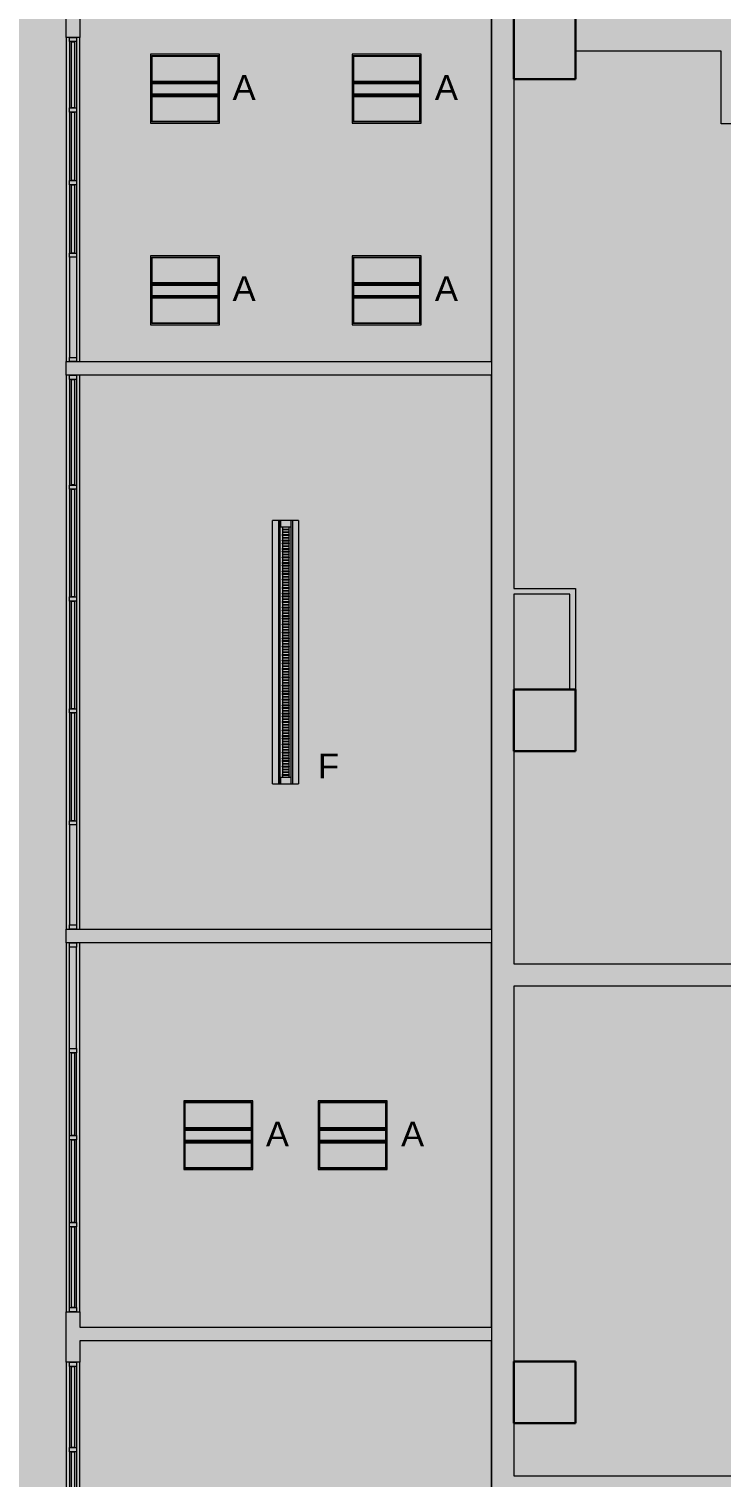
# Model space of a CAD drawing. Header units: inches. Extents: x -1196 to 1003, y -7097 to -4899.
# Drawn here: x -880 to -633, y -6149 to -5631 of the extents above; entities that cross this region are included whole.
import ezdxf

# ---------------------------------------------------------------- set-up
doc = ezdxf.new("R2010")
doc.units = ezdxf.units.IN
doc.header["$MEASUREMENT"] = 0
for name, color, linetype, lineweight in [('A-CLNG', 13, 'Continuous', 13), ('A-DETL-GENF', 92, 'Continuous', 9), ('A-DETL-THIN', 151, 'Continuous', 9), ('A-GLAZ-CURT', 52, 'Continuous', 9), ('A-GLAZ-CWMG', 51, 'Continuous', 9), ('A-WALL', 113, 'Continuous', 9), ('E-LITE-EQPM', 33, 'Continuous', 9), ('E-LITE-EQPM-IDEN', 33, 'Continuous', 9), ('I-WALL', 2, 'Continuous', 9), ('S-COLS', 52, 'Continuous', 9)]:
    doc.layers.add(name, color=color, linetype=linetype, lineweight=lineweight)
doc.styles.add('Arial', font='arial.ttf', dxfattribs={"height": 8.851796})

# ---------------------------------------------------------------- blocks, each defined once
blk = doc.blocks.new('Concrete-Rectangular-Column - 24 X 24-5087837-FIRST FLOOR RCP')
at = {"layer": 'S-COLS', "lineweight": 30}
for p, q in [((-11, 11), (11, 11)), ((-11, -11), (-11, 11)), ((11, 11), (11, -11)), ((11, -11), (-11, -11))]:
    blk.add_line(p, q, dxfattribs=at)
blk = doc.blocks.new('Rectangular Mullion - 1_5_ x 2_5_ rectangular-4941279-FIRST FLOOR RCP')
at = {"layer": 'A-GLAZ-CWMG'}
for p, q in [((-147.82, -5358.57), (-147.82, -5394.32)), ((-145.32, -5358.57), (-145.32, -5394.32))]:
    blk.add_line(p, q, dxfattribs=at)
blk = doc.blocks.new('Rectangular Mullion - 1_5_ x 2_5_ rectangular-5299777-FIRST FLOOR RCP')
at = {"layer": 'A-GLAZ-CWMG', "lineweight": 20}
for p, q in [((-1.5, 1.25), (0, 1.25)), ((-1.5, -1.25), (-1.5, 1.25)), ((0, 1.25), (0, -1.25)), ((0, -1.25), (-1.5, -1.25))]:
    blk.add_line(p, q, dxfattribs=at)
blk = doc.blocks.new('Rectangular Mullion - 1_5_ x 2_5_ rectangular-4969673-FIRST FLOOR RCP')
at = {"layer": 'A-GLAZ-CWMG'}
for p, q in [((-865.75, -5687.02), (-865.75, -5711.43)), ((-863.25, -5687.02), (-863.25, -5711.43))]:
    blk.add_line(p, q, dxfattribs=at)
blk = doc.blocks.new('System Panel - Glazed-5299805-FIRST FLOOR RCP')
at = {"layer": 'A-GLAZ-CURT', "lineweight": 13}
for p, q in [((-11.83, -0.5), (-11.83, 0.5)), ((-11.83, 0.5), (11.83, 0.5)), ((11.83, 0.5), (11.83, -0.5)), ((11.83, -0.5), (-11.83, -0.5))]:
    blk.add_line(p, q, dxfattribs=at)
blk = doc.blocks.new('Rectangular Mullion - 1_5_ x 2_5_ rectangular-5299780-FIRST FLOOR RCP')
at = {"layer": 'A-GLAZ-CWMG', "lineweight": 20}
for p, q in [((0, 1.25), (-1.5, 1.25)), ((-1.5, 1.25), (-1.5, -1.25)), ((0, -1.25), (0, 1.25)), ((-1.5, -1.25), (0, -1.25))]:
    blk.add_line(p, q, dxfattribs=at)
blk = doc.blocks.new('Rectangular Mullion - 1_5_ x 2_5_ rectangular-5299765-FIRST FLOOR RCP')
at = {"layer": 'A-GLAZ-CWMG', "lineweight": 20}
for p, q in [((0.75, 1.25), (-0.75, 1.25)), ((-0.75, 1.25), (-0.75, -1.25)), ((0.75, -1.25), (0.75, 1.25)), ((-0.75, -1.25), (0.75, -1.25))]:
    blk.add_line(p, q, dxfattribs=at)
blk = doc.blocks.new('System Panel - Glazed-5299806-FIRST FLOOR RCP')
at = {"layer": 'A-GLAZ-CURT', "lineweight": 13}
for p, q in [((-12.21, -0.5), (-12.21, 0.5)), ((-12.21, 0.5), (12.21, 0.5)), ((12.21, 0.5), (12.21, -0.5)), ((12.21, -0.5), (-12.21, -0.5))]:
    blk.add_line(p, q, dxfattribs=at)
blk = doc.blocks.new('Rectangular Mullion - 1_5_ x 2_5_ rectangular-4969675-FIRST FLOOR RCP')
at = {"layer": 'A-GLAZ-CWMG'}
for p, q in [((-865.75, -5635.93), (-865.75, -5659.6)), ((-863.25, -5635.93), (-863.25, -5659.6))]:
    blk.add_line(p, q, dxfattribs=at)
blk = doc.blocks.new('Rectangular Mullion - 1_5_ x 2_5_ rectangular-4981405-FIRST FLOOR RCP')
at = {"layer": 'A-GLAZ-CWMG'}
for p, q in [((-865.75, -5875.68), (-865.75, -5914.14)), ((-863.25, -5875.68), (-863.25, -5914.14))]:
    blk.add_line(p, q, dxfattribs=at)
blk = doc.blocks.new('System Panel - Glazed-5299807-FIRST FLOOR RCP')
at = {"layer": 'A-GLAZ-CURT', "lineweight": 13}
for p, q in [((-18.85, -0.5), (-18.85, 0.5)), ((-18.85, 0.5), (18.85, 0.5)), ((18.85, 0.5), (18.85, -0.5)), ((18.85, -0.5), (-18.85, -0.5))]:
    blk.add_line(p, q, dxfattribs=at)
blk = doc.blocks.new('System Panel - Glazed-5299808-FIRST FLOOR RCP')
at = {"layer": 'A-GLAZ-CURT', "lineweight": 13}
for p, q in [((-19.23, -0.5), (-19.23, 0.5)), ((-19.23, 0.5), (19.23, 0.5)), ((19.23, 0.5), (19.23, -0.5)), ((19.23, -0.5), (-19.23, -0.5))]:
    blk.add_line(p, q, dxfattribs=at)
blk = doc.blocks.new('System Panel - Glazed-5299809-FIRST FLOOR RCP')
at = {"layer": 'A-GLAZ-CURT', "lineweight": 13}
for p, q in [((-14.5, -0.5), (-14.5, 0.5)), ((-14.5, 0.5), (14.5, 0.5)), ((14.5, 0.5), (14.5, -0.5)), ((14.5, -0.5), (-14.5, -0.5))]:
    blk.add_line(p, q, dxfattribs=at)
blk = doc.blocks.new('System Panel - Glazed-5299810-FIRST FLOOR RCP')
at = {"layer": 'A-GLAZ-CURT', "lineweight": 13}
for p, q in [((-14.875, -0.5), (-14.875, 0.5)), ((-14.875, 0.5), (14.875, 0.5)), ((14.875, 0.5), (14.875, -0.5)), ((14.875, -0.5), (-14.875, -0.5))]:
    blk.add_line(p, q, dxfattribs=at)
blk = doc.blocks.new('Rectangular Mullion - 1_5_ x 2_5_ rectangular-4969997-FIRST FLOOR RCP')
at = {"layer": 'A-GLAZ-CWMG'}
for p, q in [((-865.75, -6109.03), (-865.75, -6138.03)), ((-863.25, -6109.03), (-863.25, -6138.03))]:
    blk.add_line(p, q, dxfattribs=at)
blk = doc.blocks.new('Rectangular Mullion - 1_5_ x 2_5_ rectangular-4971558-FIRST FLOOR RCP')
at = {"layer": 'A-GLAZ-CWMG'}
for p, q in [((-865.75, -5995.51), (-865.75, -5959.27)), ((-863.25, -5995.51), (-863.25, -5959.27))]:
    blk.add_line(p, q, dxfattribs=at)
blk = doc.blocks.new('Rectangular Mullion - 1_5_ x 2_5_ rectangular-5299781-FIRST FLOOR RCP')
at = {"layer": 'A-GLAZ-CWMG', "lineweight": 20}
for p, q in [((-1.5, 1.25), (0, 1.25)), ((-1.5, -1.25), (-1.5, 1.25)), ((0, 1.25), (0, -1.25)), ((0, -1.25), (-1.5, -1.25))]:
    blk.add_line(p, q, dxfattribs=at)
blk = doc.blocks.new('Rectangular Mullion - 1_5_ x 2_5_ rectangular-4969854-FIRST FLOOR RCP')
at = {"layer": 'A-GLAZ-CWMG'}
for p, q in [((-865.75, -6026.59), (-865.75, -5997.01)), ((-863.25, -6026.59), (-863.25, -5997.01))]:
    blk.add_line(p, q, dxfattribs=at)
blk = doc.blocks.new('System Panel - Glazed-5299813-FIRST FLOOR RCP')
at = {"layer": 'A-GLAZ-CURT', "lineweight": 13}
for p, q in [((-14.42, -0.5), (-14.42, 0.5)), ((-14.42, 0.5), (14.42, 0.5)), ((14.42, 0.5), (14.42, -0.5)), ((14.42, -0.5), (-14.42, -0.5))]:
    blk.add_line(p, q, dxfattribs=at)
blk = doc.blocks.new('Rectangular Mullion - 1_5_ x 2_5_ rectangular-5299784-FIRST FLOOR RCP')
at = {"layer": 'A-GLAZ-CWMG', "lineweight": 20}
for p, q in [((0, 1.25), (-1.5, 1.25)), ((-1.5, 1.25), (-1.5, -1.25)), ((0, -1.25), (0, 1.25)), ((-1.5, -1.25), (0, -1.25))]:
    blk.add_line(p, q, dxfattribs=at)
blk = doc.blocks.new('Rectangular Mullion - 1_5_ x 2_5_ rectangular-5299771-FIRST FLOOR RCP')
at = {"layer": 'A-GLAZ-CWMG', "lineweight": 20}
for p, q in [((0.75, 1.25), (-0.75, 1.25)), ((-0.75, 1.25), (-0.75, -1.25)), ((0.75, -1.25), (0.75, 1.25)), ((-0.75, -1.25), (0.75, -1.25))]:
    blk.add_line(p, q, dxfattribs=at)
blk = doc.blocks.new('System Panel - Glazed-5299814-FIRST FLOOR RCP')
at = {"layer": 'A-GLAZ-CURT', "lineweight": 13}
for p, q in [((-14.79, -0.5), (-14.79, 0.5)), ((-14.79, 0.5), (14.79, 0.5)), ((14.79, 0.5), (14.79, -0.5)), ((14.79, -0.5), (-14.79, -0.5))]:
    blk.add_line(p, q, dxfattribs=at)
blk = doc.blocks.new('Rectangular Mullion - 1_5_ x 2_5_ rectangular-4969856-FIRST FLOOR RCP')
at = {"layer": 'A-GLAZ-CWMG'}
for p, q in [((-865.75, -6088.01), (-865.75, -6059.18)), ((-863.25, -6088.01), (-863.25, -6059.18))]:
    blk.add_line(p, q, dxfattribs=at)
blk = doc.blocks.new('Rectangular Mullion - 1_5_ x 2_5_ rectangular-4981409-FIRST FLOOR RCP')
at = {"layer": 'A-GLAZ-CWMG'}
for p, q in [((-865.75, -5756.56), (-865.75, -5794.27)), ((-863.25, -5756.56), (-863.25, -5794.27))]:
    blk.add_line(p, q, dxfattribs=at)
blk = doc.blocks.new('Rectangular Mullion - 1_5_ x 2_5_ rectangular-4969859-FIRST FLOOR RCP')
at = {"layer": 'A-GLAZ-CWMG'}
for p, q in [((-865.75, -6057.68), (-865.75, -6028.09)), ((-863.25, -6057.68), (-863.25, -6028.09))]:
    blk.add_line(p, q, dxfattribs=at)
blk = doc.blocks.new('Rectangular Mullion - 1_5_ x 2_5_ rectangular-5299811-FIRST FLOOR RCP')
at = {"layer": 'A-GLAZ-CWMG', "lineweight": 20}
for p, q in [((0.75, 1.25), (-0.75, 1.25)), ((-0.75, 1.25), (-0.75, -1.25)), ((0.75, -1.25), (0.75, 1.25)), ((-0.75, -1.25), (0.75, -1.25))]:
    blk.add_line(p, q, dxfattribs=at)
blk = doc.blocks.new('Rectangular Mullion - 1_5_ x 2_5_ rectangular-4969995-FIRST FLOOR RCP')
at = {"layer": 'A-GLAZ-CWMG'}
for p, q in [((-865.75, -6170.78), (-865.75, -6200.53)), ((-863.25, -6170.78), (-863.25, -6200.53))]:
    blk.add_line(p, q, dxfattribs=at)
blk = doc.blocks.new('L-Recessed-Axis-Plano - 2 X 2-4550865-FIRST FLOOR RCP')
at = {"layer": 'E-LITE-EQPM'}
for p, q in [((11.91, 11.87), (-11.91, 11.87)), ((-11.91, 11.87), (-11.91, -11.88)), ((-11.88, -11.56), (-11.88, 11.56)), ((-11.88, 11.56), (11.87, 11.56)), ((11.87, 11.56), (11.87, -11.56)), ((11.91, -11.88), (11.91, 11.87)), ((-11.88, 2.74), (11.87, 2.74)), ((11.87, 2.51), (-11.88, 2.51)), ((-11.88, 2.3), (11.87, 2.3)), ((-11.88, 2.2), (11.87, 2.2)), ((-11.88, 1.83), (11.87, 1.83)), ((-11.88, -1.83), (11.87, -1.83)), ((-11.88, -2.2), (11.87, -2.2)), ((-11.88, -2.3), (11.87, -2.3)), ((-11.88, -2.51), (11.87, -2.51)), ((-11.88, -2.74), (11.87, -2.74)), ((-11.91, -11.88), (11.91, -11.88)), ((11.87, -11.56), (-11.88, -11.56))]:
    blk.add_line(p, q, dxfattribs=at)
blk = doc.blocks.new('L-Pendant-Axis-LT-Louver - L-Pendant-Axis-LT-Louver 2-5087436-FIRST FLOOR RCP')
at = {"layer": 'E-LITE-EQPM'}
for p, q in [((47, 4.64), (-47, 4.64)), ((-47, 4.59), (-47, 4.64)), ((-47, 2.49), (-47, 4.59)), ((-47, 1.88), (-47, 2.49)), ((-47, 2.49), (47, 2.49)), ((47, 1.88), (-47, 1.88)), ((-47, -1.85), (-47, 1.85)), ((-47, 1.85), (-44.78, 1.85)), ((-44.78, 1.85), (-44.78, 1.8)), ((-44.78, 1.8), (-44.78, 1.83)), ((-44.78, 1.72), (-44.78, 1.8)), ((-44.78, 1.72), (-44.78, -1.72)), ((-44.78, 1.15), (-43.88, 1.15)), ((-43.88, -1.27), (-43.88, 1.27)), ((-43.82, 1.27), (-43.88, 1.27)), ((-43.82, 1.27), (-43.82, -1.27)), ((-43.82, 1.15), (-42.89, 1.15)), ((-42.89, -1.27), (-42.89, 1.27)), ((-42.82, 1.27), (-42.89, 1.27)), ((-42.82, 1.27), (-42.82, -1.27)), ((-42.82, 1.15), (-41.89, 1.15)), ((-41.89, -1.27), (-41.89, 1.27)), ((-41.83, 1.27), (-41.89, 1.27)), ((-41.83, 1.27), (-41.83, -1.27)), ((-41.83, 1.15), (-40.89, 1.15)), ((-40.89, -1.27), (-40.89, 1.27)), ((-40.83, 1.27), (-40.89, 1.27)), ((-40.83, 1.27), (-40.83, -1.27)), ((-40.83, 1.15), (-39.9, 1.15)), ((-39.9, -1.27), (-39.9, 1.27)), ((-39.83, 1.27), (-39.9, 1.27)), ((-39.83, 1.27), (-39.83, -1.27)), ((-39.83, 1.15), (-38.9, 1.15)), ((-38.9, -1.27), (-38.9, 1.27)), ((-38.84, 1.27), (-38.9, 1.27)), ((-38.84, 1.27), (-38.84, -1.27)), ((-38.84, 1.15), (-37.9, 1.15)), ((-37.9, -1.27), (-37.9, 1.27)), ((-37.84, 1.27), (-37.9, 1.27)), ((-37.84, 1.27), (-37.84, -1.27)), ((-37.84, 1.15), (-36.91, 1.15)), ((-36.91, -1.27), (-36.91, 1.27)), ((-36.84, 1.27), (-36.91, 1.27)), ((-36.84, 1.27), (-36.84, -1.27)), ((-36.84, 1.15), (-35.91, 1.15)), ((-35.91, -1.27), (-35.91, 1.27)), ((-35.85, 1.27), (-35.91, 1.27)), ((-35.85, 1.27), (-35.85, -1.27)), ((-35.85, 1.15), (-34.91, 1.15)), ((-34.91, -1.27), (-34.91, 1.27)), ((-34.85, 1.27), (-34.91, 1.27)), ((-34.85, 1.27), (-34.85, -1.27)), ((-34.85, 1.15), (-33.92, 1.15)), ((-33.92, -1.27), (-33.92, 1.27)), ((-33.85, 1.27), (-33.92, 1.27)), ((-33.85, 1.27), (-33.85, -1.27)), ((-33.85, 1.15), (-32.92, 1.15)), ((-32.92, -1.27), (-32.92, 1.27)), ((-32.86, 1.27), (-32.92, 1.27)), ((-32.86, 1.27), (-32.86, -1.27)), ((-32.86, 1.15), (-31.92, 1.15)), ((-31.92, -1.27), (-31.92, 1.27)), ((-31.86, 1.27), (-31.92, 1.27)), ((-31.86, 1.27), (-31.86, -1.27)), ((-31.86, 1.15), (-30.93, 1.15)), ((-30.93, -1.27), (-30.93, 1.27)), ((-30.86, 1.27), (-30.93, 1.27)), ((-30.86, 1.27), (-30.86, -1.27)), ((-30.86, 1.15), (-29.93, 1.15)), ((-29.93, -1.27), (-29.93, 1.27)), ((-29.87, 1.27), (-29.93, 1.27)), ((-29.87, 1.27), (-29.87, -1.27)), ((-29.87, 1.15), (-28.93, 1.15)), ((-28.93, -1.27), (-28.93, 1.27)), ((-28.87, 1.27), (-28.93, 1.27)), ((-28.87, 1.27), (-28.87, -1.27)), ((-28.87, 1.15), (-27.94, 1.15)), ((-27.94, -1.27), (-27.94, 1.27)), ((-27.87, 1.27), (-27.94, 1.27)), ((-27.87, 1.27), (-27.87, -1.27)), ((-27.87, 1.15), (-26.94, 1.15)), ((-26.94, -1.27), (-26.94, 1.27)), ((-26.88, 1.27), (-26.94, 1.27)), ((-26.88, 1.27), (-26.88, -1.27)), ((-26.88, 1.15), (-25.94, 1.15)), ((-25.94, -1.27), (-25.94, 1.27)), ((-25.88, 1.27), (-25.94, 1.27)), ((-25.88, 1.27), (-25.88, -1.27)), ((-25.88, 1.15), (-24.95, 1.15)), ((-24.95, -1.27), (-24.95, 1.27)), ((-24.88, 1.27), (-24.95, 1.27)), ((-24.88, 1.27), (-24.88, -1.27)), ((-24.88, 1.15), (-23.95, 1.15)), ((-23.95, -1.27), (-23.95, 1.27)), ((-23.89, 1.27), (-23.95, 1.27)), ((-23.89, 1.27), (-23.89, -1.27)), ((-23.89, 1.15), (-22.95, 1.15)), ((-22.95, -1.27), (-22.95, 1.27)), ((-22.89, 1.27), (-22.95, 1.27)), ((-22.89, 1.27), (-22.89, -1.27)), ((-22.89, 1.15), (-21.96, 1.15)), ((-21.96, -1.27), (-21.96, 1.27)), ((-21.89, 1.27), (-21.96, 1.27)), ((-21.89, 1.27), (-21.89, -1.27)), ((-21.89, 1.15), (-20.96, 1.15)), ((-20.96, -1.27), (-20.96, 1.27)), ((-20.9, 1.27), (-20.96, 1.27)), ((-20.9, 1.27), (-20.9, -1.27)), ((-20.9, 1.15), (-19.96, 1.15)), ((-19.96, -1.27), (-19.96, 1.27)), ((-19.9, 1.27), (-19.96, 1.27)), ((-19.9, 1.27), (-19.9, -1.27)), ((-19.9, 1.15), (-18.97, 1.15)), ((-18.97, -1.27), (-18.97, 1.27)), ((-18.9, 1.27), (-18.97, 1.27)), ((-18.9, 1.27), (-18.9, -1.27)), ((-18.9, 1.15), (-17.97, 1.15)), ((-17.97, -1.27), (-17.97, 1.27)), ((-17.91, 1.27), (-17.97, 1.27)), ((-17.91, 1.27), (-17.91, -1.27)), ((-17.91, 1.15), (-16.97, 1.15)), ((-16.97, -1.27), (-16.97, 1.27)), ((-16.91, 1.27), (-16.97, 1.27)), ((-16.91, 1.27), (-16.91, -1.27)), ((-16.91, 1.15), (-15.98, 1.15)), ((-15.98, -1.27), (-15.98, 1.27)), ((-15.91, 1.27), (-15.98, 1.27)), ((-15.91, 1.27), (-15.91, -1.27)), ((-15.91, 1.15), (-14.98, 1.15)), ((-14.98, -1.27), (-14.98, 1.27)), ((-14.92, 1.27), (-14.98, 1.27)), ((-14.92, 1.27), (-14.92, -1.27)), ((-14.92, 1.15), (-13.98, 1.15)), ((-13.98, -1.27), (-13.98, 1.27)), ((-13.92, 1.27), (-13.98, 1.27)), ((-13.92, 1.27), (-13.92, -1.27)), ((-13.92, 1.15), (-12.99, 1.15)), ((-12.99, -1.27), (-12.99, 1.27)), ((-12.92, 1.27), (-12.99, 1.27)), ((-12.92, 1.27), (-12.92, -1.27)), ((-12.92, 1.15), (-11.99, 1.15)), ((-11.99, -1.27), (-11.99, 1.27)), ((-11.93, 1.27), (-11.99, 1.27)), ((-11.93, 1.27), (-11.93, -1.27)), ((-11.93, 1.15), (-10.99, 1.15)), ((-10.99, -1.27), (-10.99, 1.27)), ((-10.93, 1.27), (-10.99, 1.27)), ((-10.93, 1.27), (-10.93, -1.27)), ((-10.93, 1.15), (-10, 1.15)), ((-10, -1.27), (-10, 1.27)), ((-9.94, 1.27), (-10, 1.27)), ((-9.94, 1.27), (-9.94, -1.27)), ((-9.94, 1.15), (-9, 1.15)), ((-9, -1.27), (-9, 1.27)), ((-8.94, 1.27), (-9, 1.27)), ((-8.94, 1.27), (-8.94, -1.27)), ((-8.94, 1.15), (-8, 1.15)), ((-8, -1.27), (-8, 1.27)), ((-7.94, 1.27), (-8, 1.27)), ((-7.94, 1.27), (-7.94, -1.27)), ((-7.94, 1.15), (-7.01, 1.15)), ((-7.01, -1.27), (-7.01, 1.27)), ((-6.95, 1.27), (-7.01, 1.27)), ((-6.95, 1.27), (-6.95, -1.27)), ((-6.95, 1.15), (-6.01, 1.15)), ((-6.01, -1.27), (-6.01, 1.27)), ((-5.95, 1.27), (-6.01, 1.27)), ((-5.95, 1.27), (-5.95, -1.27)), ((-5.95, 1.15), (-5.01, 1.15)), ((-5.01, -1.27), (-5.01, 1.27)), ((-4.95, 1.27), (-5.01, 1.27)), ((-4.95, 1.27), (-4.95, -1.27)), ((-4.95, 1.15), (-4.02, 1.15)), ((-4.02, -1.27), (-4.02, 1.27)), ((-3.96, 1.27), (-4.02, 1.27)), ((-3.96, 1.27), (-3.96, -1.27)), ((-3.96, 1.15), (-3.02, 1.15)), ((-3.02, -1.27), (-3.02, 1.27)), ((-2.96, 1.27), (-3.02, 1.27)), ((-2.96, 1.27), (-2.96, -1.27)), ((-2.96, 1.15), (-2.02, 1.15)), ((-2.02, -1.27), (-2.02, 1.27)), ((-1.96, 1.27), (-2.02, 1.27)), ((-1.96, 1.27), (-1.96, -1.27)), ((-1.96, 1.15), (-1.03, 1.15)), ((-1.03, -1.27), (-1.03, 1.27)), ((-0.97, 1.27), (-1.03, 1.27)), ((-0.97, 1.27), (-0.97, -1.27)), ((-0.97, 1.15), (-0.03, 1.15)), ((-0.03, -1.27), (-0.03, 1.27)), ((0.03, 1.27), (-0.03, 1.27)), ((0.03, 1.27), (0.03, -1.27)), ((0.03, 1.15), (0.97, 1.15)), ((0.97, -1.27), (0.97, 1.27)), ((1.03, 1.27), (0.97, 1.27)), ((1.03, 1.27), (1.03, -1.27)), ((1.03, 1.15), (1.96, 1.15)), ((1.96, -1.27), (1.96, 1.27)), ((2.02, 1.27), (1.96, 1.27)), ((2.02, 1.27), (2.02, -1.27)), ((2.02, 1.15), (2.96, 1.15)), ((2.96, -1.27), (2.96, 1.27)), ((3.02, 1.27), (2.96, 1.27)), ((3.02, 1.27), (3.02, -1.27)), ((3.02, 1.15), (3.96, 1.15)), ((3.96, -1.27), (3.96, 1.27)), ((4.02, 1.27), (3.96, 1.27)), ((4.02, 1.27), (4.02, -1.27)), ((4.02, 1.15), (4.95, 1.15)), ((4.95, -1.27), (4.95, 1.27)), ((5.01, 1.27), (4.95, 1.27)), ((5.01, 1.27), (5.01, -1.27)), ((5.01, 1.15), (5.95, 1.15)), ((5.95, -1.27), (5.95, 1.27)), ((6.01, 1.27), (5.95, 1.27)), ((6.01, 1.27), (6.01, -1.27)), ((6.01, 1.15), (6.95, 1.15)), ((6.95, -1.27), (6.95, 1.27)), ((7.01, 1.27), (6.95, 1.27)), ((7.01, 1.27), (7.01, -1.27)), ((7.01, 1.15), (7.94, 1.15)), ((7.94, -1.27), (7.94, 1.27)), ((8, 1.27), (7.94, 1.27)), ((8, 1.27), (8, -1.27)), ((8, 1.15), (8.94, 1.15)), ((8.94, -1.27), (8.94, 1.27)), ((9, 1.27), (8.94, 1.27)), ((9, 1.27), (9, -1.27)), ((9, 1.15), (9.94, 1.15)), ((9.94, -1.27), (9.94, 1.27)), ((10, 1.27), (9.94, 1.27)), ((10, 1.27), (10, -1.27)), ((10, 1.15), (10.93, 1.15)), ((10.93, -1.27), (10.93, 1.27)), ((10.99, 1.27), (10.93, 1.27)), ((10.99, 1.27), (10.99, -1.27)), ((10.99, 1.15), (11.93, 1.15)), ((11.93, -1.27), (11.93, 1.27)), ((11.99, 1.27), (11.93, 1.27)), ((11.99, 1.27), (11.99, -1.27)), ((11.99, 1.15), (12.92, 1.15)), ((12.92, -1.27), (12.92, 1.27)), ((12.99, 1.27), (12.92, 1.27)), ((12.99, 1.27), (12.99, -1.27)), ((12.99, 1.15), (13.92, 1.15)), ((13.92, -1.27), (13.92, 1.27)), ((13.98, 1.27), (13.92, 1.27)), ((13.98, 1.27), (13.98, -1.27)), ((13.98, 1.15), (14.92, 1.15)), ((14.92, -1.27), (14.92, 1.27)), ((14.98, 1.27), (14.92, 1.27)), ((14.98, 1.27), (14.98, -1.27)), ((14.98, 1.15), (15.91, 1.15)), ((15.91, -1.27), (15.91, 1.27)), ((15.98, 1.27), (15.91, 1.27)), ((15.98, 1.27), (15.98, -1.27)), ((15.98, 1.15), (16.91, 1.15)), ((16.91, -1.27), (16.91, 1.27)), ((16.97, 1.27), (16.91, 1.27)), ((16.97, 1.27), (16.97, -1.27)), ((16.97, 1.15), (17.91, 1.15)), ((17.91, -1.27), (17.91, 1.27)), ((17.97, 1.27), (17.91, 1.27)), ((17.97, 1.27), (17.97, -1.27)), ((17.97, 1.15), (18.9, 1.15)), ((18.9, -1.27), (18.9, 1.27)), ((18.97, 1.27), (18.9, 1.27)), ((18.97, 1.27), (18.97, -1.27)), ((18.97, 1.15), (19.9, 1.15)), ((19.9, -1.27), (19.9, 1.27)), ((19.96, 1.27), (19.9, 1.27)), ((19.96, 1.27), (19.96, -1.27)), ((19.96, 1.15), (20.9, 1.15)), ((20.9, -1.27), (20.9, 1.27)), ((20.96, 1.27), (20.9, 1.27)), ((20.96, 1.27), (20.96, -1.27)), ((20.96, 1.15), (21.89, 1.15)), ((21.89, -1.27), (21.89, 1.27)), ((21.96, 1.27), (21.89, 1.27)), ((21.96, 1.27), (21.96, -1.27)), ((21.96, 1.15), (22.89, 1.15)), ((22.89, -1.27), (22.89, 1.27)), ((22.95, 1.27), (22.89, 1.27)), ((22.95, 1.27), (22.95, -1.27)), ((22.95, 1.15), (23.89, 1.15)), ((23.89, -1.27), (23.89, 1.27)), ((23.95, 1.27), (23.89, 1.27)), ((23.95, 1.27), (23.95, -1.27)), ((23.95, 1.15), (24.88, 1.15)), ((24.88, -1.27), (24.88, 1.27)), ((24.95, 1.27), (24.88, 1.27)), ((24.95, 1.27), (24.95, -1.27)), ((24.95, 1.15), (25.88, 1.15)), ((25.88, -1.27), (25.88, 1.27)), ((25.94, 1.27), (25.88, 1.27)), ((25.94, 1.27), (25.94, -1.27)), ((25.94, 1.15), (26.88, 1.15)), ((26.88, -1.27), (26.88, 1.27)), ((26.94, 1.27), (26.88, 1.27)), ((26.94, 1.27), (26.94, -1.27)), ((26.94, 1.15), (27.87, 1.15)), ((27.87, -1.27), (27.87, 1.27)), ((27.94, 1.27), (27.87, 1.27)), ((27.94, 1.27), (27.94, -1.27)), ((27.94, 1.15), (28.87, 1.15)), ((28.87, -1.27), (28.87, 1.27)), ((28.93, 1.27), (28.87, 1.27)), ((28.93, 1.27), (28.93, -1.27)), ((28.93, 1.15), (29.87, 1.15)), ((29.87, -1.27), (29.87, 1.27)), ((29.93, 1.27), (29.87, 1.27)), ((29.93, 1.27), (29.93, -1.27)), ((29.93, 1.15), (30.86, 1.15)), ((30.86, -1.27), (30.86, 1.27)), ((30.93, 1.27), (30.86, 1.27)), ((30.93, 1.27), (30.93, -1.27)), ((30.93, 1.15), (31.86, 1.15)), ((31.86, -1.27), (31.86, 1.27)), ((31.92, 1.27), (31.86, 1.27)), ((31.92, 1.27), (31.92, -1.27)), ((31.92, 1.15), (32.86, 1.15)), ((32.86, -1.27), (32.86, 1.27)), ((32.92, 1.27), (32.86, 1.27)), ((32.92, 1.27), (32.92, -1.27)), ((32.92, 1.15), (33.85, 1.15)), ((33.85, -1.27), (33.85, 1.27)), ((33.92, 1.27), (33.85, 1.27)), ((33.92, 1.27), (33.92, -1.27)), ((33.92, 1.15), (34.85, 1.15)), ((34.85, -1.27), (34.85, 1.27)), ((34.91, 1.27), (34.85, 1.27)), ((34.91, 1.27), (34.91, -1.27)), ((34.91, 1.15), (35.85, 1.15)), ((35.85, -1.27), (35.85, 1.27)), ((35.91, 1.27), (35.85, 1.27)), ((35.91, 1.27), (35.91, -1.27)), ((35.91, 1.15), (36.84, 1.15)), ((36.84, -1.27), (36.84, 1.27)), ((36.91, 1.27), (36.84, 1.27)), ((36.91, 1.27), (36.91, -1.27)), ((36.91, 1.15), (37.84, 1.15)), ((37.84, -1.27), (37.84, 1.27)), ((37.9, 1.27), (37.84, 1.27)), ((37.9, 1.27), (37.9, -1.27)), ((37.9, 1.15), (38.84, 1.15)), ((38.84, -1.27), (38.84, 1.27)), ((38.9, 1.27), (38.84, 1.27)), ((38.9, 1.27), (38.9, -1.27)), ((38.9, 1.15), (39.83, 1.15)), ((39.83, -1.27), (39.83, 1.27)), ((39.9, 1.27), (39.83, 1.27)), ((39.9, 1.27), (39.9, -1.27)), ((39.9, 1.15), (40.83, 1.15)), ((40.83, -1.27), (40.83, 1.27)), ((40.89, 1.27), (40.83, 1.27)), ((40.89, 1.27), (40.89, -1.27)), ((40.89, 1.15), (41.83, 1.15)), ((41.83, -1.27), (41.83, 1.27)), ((41.89, 1.27), (41.83, 1.27)), ((41.89, 1.27), (41.89, -1.27)), ((41.89, 1.15), (42.82, 1.15)), ((42.82, -1.27), (42.82, 1.27)), ((42.89, 1.27), (42.82, 1.27)), ((42.89, 1.27), (42.89, -1.27)), ((42.89, 1.15), (43.82, 1.15)), ((43.82, -1.27), (43.82, 1.27)), ((43.88, 1.27), (43.82, 1.27)), ((43.88, 1.27), (43.88, -1.27)), ((43.88, 1.15), (44.78, 1.15)), ((44.78, 1.8), (44.78, 1.85)), ((44.78, 1.85), (47, 1.85)), ((44.78, 1.83), (44.78, 1.8)), ((44.78, 1.8), (44.78, 1.72)), ((44.78, -1.72), (44.78, 1.72)), ((47, 4.64), (47, 4.59)), ((47, 4.59), (47, 2.49)), ((47, 2.49), (47, 1.88)), ((47, 1.85), (47, -1.85)), ((-47, -1.85), (-44.78, -1.85)), ((-47, -2.49), (-47, -1.88)), ((-47, -1.88), (47, -1.88)), ((-47, -4.6), (-47, -2.49)), ((-47, -2.49), (47, -2.49)), ((-47, -4.64), (-47, -4.6)), ((-47, -4.6), (47, -4.6)), ((-47, -4.64), (47, -4.64)), ((-44.78, -1.15), (-43.88, -1.15)), ((-44.78, -1.8), (-44.78, -1.72)), ((-44.78, -1.8), (-44.78, -1.85)), ((-44.78, -1.83), (-44.78, -1.8)), ((-43.88, -1.27), (-43.82, -1.27)), ((-43.82, -1.15), (-42.89, -1.15)), ((-42.89, -1.27), (-42.82, -1.27)), ((-42.82, -1.15), (-41.89, -1.15)), ((-41.89, -1.27), (-41.83, -1.27)), ((-41.83, -1.15), (-40.89, -1.15)), ((-40.89, -1.27), (-40.83, -1.27)), ((-40.83, -1.15), (-39.9, -1.15)), ((-39.9, -1.27), (-39.83, -1.27)), ((-39.83, -1.15), (-38.9, -1.15)), ((-38.9, -1.27), (-38.84, -1.27)), ((-38.84, -1.15), (-37.9, -1.15)), ((-37.9, -1.27), (-37.84, -1.27)), ((-37.84, -1.15), (-36.91, -1.15)), ((-36.91, -1.27), (-36.84, -1.27)), ((-36.84, -1.15), (-35.91, -1.15)), ((-35.91, -1.27), (-35.85, -1.27)), ((-35.85, -1.15), (-34.91, -1.15)), ((-34.91, -1.27), (-34.85, -1.27)), ((-34.85, -1.15), (-33.92, -1.15)), ((-33.92, -1.27), (-33.85, -1.27)), ((-33.85, -1.15), (-32.92, -1.15)), ((-32.92, -1.27), (-32.86, -1.27)), ((-32.86, -1.15), (-31.92, -1.15)), ((-31.92, -1.27), (-31.86, -1.27)), ((-31.86, -1.15), (-30.93, -1.15)), ((-30.93, -1.27), (-30.86, -1.27)), ((-30.86, -1.15), (-29.93, -1.15)), ((-29.93, -1.27), (-29.87, -1.27)), ((-29.87, -1.15), (-28.93, -1.15)), ((-28.93, -1.27), (-28.87, -1.27)), ((-28.87, -1.15), (-27.94, -1.15)), ((-27.94, -1.27), (-27.87, -1.27)), ((-27.87, -1.15), (-26.94, -1.15)), ((-26.94, -1.27), (-26.88, -1.27)), ((-26.88, -1.15), (-25.94, -1.15)), ((-25.94, -1.27), (-25.88, -1.27)), ((-25.88, -1.15), (-24.95, -1.15)), ((-24.95, -1.27), (-24.88, -1.27)), ((-24.88, -1.15), (-23.95, -1.15)), ((-23.95, -1.27), (-23.89, -1.27)), ((-23.89, -1.15), (-22.95, -1.15)), ((-22.95, -1.27), (-22.89, -1.27)), ((-22.89, -1.15), (-21.96, -1.15)), ((-21.96, -1.27), (-21.89, -1.27)), ((-21.89, -1.15), (-20.96, -1.15)), ((-20.96, -1.27), (-20.9, -1.27)), ((-20.9, -1.15), (-19.96, -1.15)), ((-19.96, -1.27), (-19.9, -1.27)), ((-19.9, -1.15), (-18.97, -1.15)), ((-18.97, -1.27), (-18.9, -1.27)), ((-18.9, -1.15), (-17.97, -1.15)), ((-17.97, -1.27), (-17.91, -1.27)), ((-17.91, -1.15), (-16.97, -1.15)), ((-16.97, -1.27), (-16.91, -1.27)), ((-16.91, -1.15), (-15.98, -1.15)), ((-15.98, -1.27), (-15.91, -1.27)), ((-15.91, -1.15), (-14.98, -1.15)), ((-14.98, -1.27), (-14.92, -1.27)), ((-14.92, -1.15), (-13.98, -1.15)), ((-13.98, -1.27), (-13.92, -1.27)), ((-13.92, -1.15), (-12.99, -1.15)), ((-12.99, -1.27), (-12.92, -1.27)), ((-12.92, -1.15), (-11.99, -1.15)), ((-11.99, -1.27), (-11.93, -1.27)), ((-11.93, -1.15), (-10.99, -1.15)), ((-10.99, -1.27), (-10.93, -1.27)), ((-10.93, -1.15), (-10, -1.15)), ((-10, -1.27), (-9.94, -1.27)), ((-9.94, -1.15), (-9, -1.15)), ((-9, -1.27), (-8.94, -1.27)), ((-8.94, -1.15), (-8, -1.15)), ((-8, -1.27), (-7.94, -1.27)), ((-7.94, -1.15), (-7.01, -1.15)), ((-7.01, -1.27), (-6.95, -1.27)), ((-6.95, -1.15), (-6.01, -1.15)), ((-6.01, -1.27), (-5.95, -1.27)), ((-5.95, -1.15), (-5.01, -1.15)), ((-5.01, -1.27), (-4.95, -1.27)), ((-4.95, -1.15), (-4.02, -1.15)), ((-4.02, -1.27), (-3.96, -1.27)), ((-3.96, -1.15), (-3.02, -1.15)), ((-3.02, -1.27), (-2.96, -1.27)), ((-2.96, -1.15), (-2.02, -1.15)), ((-2.02, -1.27), (-1.96, -1.27)), ((-1.96, -1.15), (-1.03, -1.15)), ((-1.03, -1.27), (-0.97, -1.27)), ((-0.97, -1.15), (-0.03, -1.15)), ((-0.03, -1.27), (0.03, -1.27)), ((0.03, -1.15), (0.97, -1.15)), ((0.97, -1.27), (1.03, -1.27)), ((1.03, -1.15), (1.96, -1.15)), ((1.96, -1.27), (2.02, -1.27)), ((2.02, -1.15), (2.96, -1.15)), ((2.96, -1.27), (3.02, -1.27)), ((3.02, -1.15), (3.96, -1.15)), ((3.96, -1.27), (4.02, -1.27)), ((4.02, -1.15), (4.95, -1.15)), ((4.95, -1.27), (5.01, -1.27)), ((5.01, -1.15), (5.95, -1.15)), ((5.95, -1.27), (6.01, -1.27)), ((6.01, -1.15), (6.95, -1.15)), ((6.95, -1.27), (7.01, -1.27)), ((7.01, -1.15), (7.94, -1.15)), ((7.94, -1.27), (8, -1.27)), ((8, -1.15), (8.94, -1.15)), ((8.94, -1.27), (9, -1.27)), ((9, -1.15), (9.94, -1.15)), ((9.94, -1.27), (10, -1.27)), ((10, -1.15), (10.93, -1.15)), ((10.93, -1.27), (10.99, -1.27)), ((10.99, -1.15), (11.93, -1.15)), ((11.93, -1.27), (11.99, -1.27)), ((11.99, -1.15), (12.92, -1.15)), ((12.92, -1.27), (12.99, -1.27)), ((12.99, -1.15), (13.92, -1.15)), ((13.92, -1.27), (13.98, -1.27)), ((13.98, -1.15), (14.92, -1.15)), ((14.92, -1.27), (14.98, -1.27)), ((14.98, -1.15), (15.91, -1.15)), ((15.91, -1.27), (15.98, -1.27)), ((15.98, -1.15), (16.91, -1.15)), ((16.91, -1.27), (16.97, -1.27)), ((16.97, -1.15), (17.91, -1.15)), ((17.91, -1.27), (17.97, -1.27)), ((17.97, -1.15), (18.9, -1.15)), ((18.9, -1.27), (18.97, -1.27)), ((18.97, -1.15), (19.9, -1.15)), ((19.9, -1.27), (19.96, -1.27)), ((19.96, -1.15), (20.9, -1.15)), ((20.9, -1.27), (20.96, -1.27)), ((20.96, -1.15), (21.89, -1.15)), ((21.89, -1.27), (21.96, -1.27)), ((21.96, -1.15), (22.89, -1.15)), ((22.89, -1.27), (22.95, -1.27)), ((22.95, -1.15), (23.89, -1.15)), ((23.89, -1.27), (23.95, -1.27)), ((23.95, -1.15), (24.88, -1.15)), ((24.88, -1.27), (24.95, -1.27)), ((24.95, -1.15), (25.88, -1.15)), ((25.88, -1.27), (25.94, -1.27)), ((25.94, -1.15), (26.88, -1.15)), ((26.88, -1.27), (26.94, -1.27)), ((26.94, -1.15), (27.87, -1.15)), ((27.87, -1.27), (27.94, -1.27)), ((27.94, -1.15), (28.87, -1.15)), ((28.87, -1.27), (28.93, -1.27)), ((28.93, -1.15), (29.87, -1.15)), ((29.87, -1.27), (29.93, -1.27)), ((29.93, -1.15), (30.86, -1.15)), ((30.86, -1.27), (30.93, -1.27)), ((30.93, -1.15), (31.86, -1.15)), ((31.86, -1.27), (31.92, -1.27)), ((31.92, -1.15), (32.86, -1.15)), ((32.86, -1.27), (32.92, -1.27)), ((32.92, -1.15), (33.85, -1.15)), ((33.85, -1.27), (33.92, -1.27)), ((33.92, -1.15), (34.85, -1.15)), ((34.85, -1.27), (34.91, -1.27)), ((34.91, -1.15), (35.85, -1.15)), ((35.85, -1.27), (35.91, -1.27)), ((35.91, -1.15), (36.84, -1.15)), ((36.84, -1.27), (36.91, -1.27)), ((36.91, -1.15), (37.84, -1.15)), ((37.84, -1.27), (37.9, -1.27)), ((37.9, -1.15), (38.84, -1.15)), ((38.84, -1.27), (38.9, -1.27)), ((38.9, -1.15), (39.83, -1.15)), ((39.83, -1.27), (39.9, -1.27)), ((39.9, -1.15), (40.83, -1.15)), ((40.83, -1.27), (40.89, -1.27)), ((40.89, -1.15), (41.83, -1.15)), ((41.83, -1.27), (41.89, -1.27)), ((41.89, -1.15), (42.82, -1.15)), ((42.82, -1.27), (42.89, -1.27)), ((42.89, -1.15), (43.82, -1.15)), ((43.82, -1.27), (43.88, -1.27)), ((43.88, -1.15), (44.78, -1.15)), ((44.78, -1.72), (44.78, -1.8)), ((44.78, -1.85), (44.78, -1.8)), ((44.78, -1.8), (44.78, -1.83)), ((44.78, -1.85), (47, -1.85)), ((47, -1.88), (47, -2.49)), ((47, -2.49), (47, -4.6)), ((47, -4.6), (47, -4.64))]:
    blk.add_line(p, q, dxfattribs=at)

msp = doc.modelspace()

# ---------------------------------------------------------------- hatches: boundary and pattern name
at = {"layer": 'A-DETL-GENF'}
h = msp.add_hatch(color=253, dxfattribs=at)
h.paths.add_polyline_path([(-96.31, -7097.28), (1002.44, -7097.28), (1002.44, -5859.78), (322.42, -5859.78), (322.44, -6330.92), (683.59, -6330.92), (683.59, -6624.92), (559.5, -6624.92), (559.5, -6380.94), (274.94, -6380.94), (274.94, -6852.28), (-475.06, -6852.28), (-475.06, -7097.28), (-115.06, -7097.28)], flags=0)
h.paths.add_polyline_path([(607.07, -6718.44), (607.07, -6718.44), (607.07, -6718.11)], flags=0)
h.paths.add_polyline_path([(703.07, -6718.44), (703.07, -6718.44), (703.07, -6718.11)], flags=0)
h.paths.add_polyline_path([(415.07, -6718.44), (415.07, -6718.44), (415.07, -6718.11)], flags=0)
h.paths.add_polyline_path([(511.07, -6718.44), (511.07, -6718.44), (511.07, -6718.11)], flags=0)
h.paths.add_polyline_path([(319.07, -6718.44), (319.07, -6718.44), (319.07, -6718.11)], flags=0)
h.paths.add_polyline_path([(481.7, -6462.6), (481.7, -6462.6), (481.7, -6461.7)], flags=0)
h.paths.add_polyline_path([(-1005.67, -6377.88), (-1002.51, -6377.88), (-1002.51, -6251.58), (-715.06, -6251.58), (-715.06, -5622.4), (-875.59, -5622.4), (-875.59, -5364.35), (-276.76, -5364.35), (-276.76, -5627.86), (-149.01, -5627.86), (-149.01, -5748.71), (-83.94, -5813.77), (-83.92, -5862.8), (39.67, -5862.8), (154.2, -5748.27), (42.44, -5636.51), (42.44, -4899.28), (-1195.06, -4899.28), (-1195.06, -6377.88), (-1157.23, -6377.88)], flags=0)
h.paths.add_polyline_path([(703.45, -6310.98), (703.45, -6310.98), (703.45, -6310.76)], flags=0)
h.paths.add_polyline_path([(703.48, -6140.42), (703.48, -6140.42), (703.48, -6139.81)], flags=0)
h.paths.add_polyline_path([(-249.39, -5477.1), (-249.39, -5477.1), (-249.39, -5476.71)], flags=0)
msp.add_hatch(color=9, dxfattribs=at).paths.add_polyline_path([(-636.71, -6428.62), (-445.06, -6236.97), (-445.06, -5626.15), (-715.06, -5626.15), (-715.06, -6350.28), (-655.44, -6409.9)], flags=0)

# ---------------------------------------------------------------- linework, layer by layer
at = {"layer": 'A-CLNG'}
for p, q in [((-812.15, -5640.46), (-836.78, -5640.46)), ((-836.78, -5640.46), (-836.78, -5665.03)), ((-812.15, -5665.03), (-812.15, -5640.46)), ((-740.15, -5640.46), (-764.78, -5640.46)), ((-764.78, -5640.46), (-764.78, -5665.03)), ((-740.15, -5665.03), (-740.15, -5640.46)), ((-836.78, -5665.03), (-812.15, -5665.03)), ((-764.78, -5665.03), (-740.15, -5665.03)), ((-812.15, -5712.46), (-836.78, -5712.46)), ((-836.78, -5712.46), (-836.78, -5737.03)), ((-812.15, -5737.03), (-812.15, -5712.46)), ((-740.15, -5712.46), (-764.78, -5712.46)), ((-764.78, -5712.46), (-764.78, -5737.03)), ((-740.15, -5737.03), (-740.15, -5712.46)), ((-836.78, -5737.03), (-812.15, -5737.03)), ((-764.78, -5737.03), (-740.15, -5737.03)), ((-800.31, -6014.18), (-824.94, -6014.18)), ((-824.94, -6014.18), (-824.94, -6038.75)), ((-800.31, -6038.75), (-800.31, -6014.18)), ((-752.28, -6014.18), (-776.9, -6014.18)), ((-776.9, -6014.18), (-776.9, -6038.75)), ((-752.28, -6038.75), (-752.28, -6014.18)), ((-824.94, -6038.75), (-800.31, -6038.75)), ((-776.9, -6038.75), (-752.28, -6038.75))]:
    msp.add_line(p, q, dxfattribs=at)
at = {"layer": 'A-DETL-THIN'}
msp.add_line((-715.06, -5626.15), (-715.06, -6251.58), dxfattribs=at)
at = {"layer": 'A-WALL', "lineweight": 13}
for p, q in [((-866.94, -5634.43), (-866.94, -5622.4)), ((-862.06, -5627.28), (-862.06, -5634.43)), ((-715.06, -5750.18), (-715.06, -5627.28)), ((-862.06, -5634.43), (-866.94, -5634.43)), ((-633.06, -5639.28), (-685.06, -5639.28)), ((-707.06, -5649.28), (-707.06, -5831.28)), ((-866.94, -5750.18), (-715.06, -5750.18)), ((-866.94, -5755.06), (-866.94, -5750.18)), ((-715.06, -5755.06), (-866.94, -5755.06)), ((-715.06, -5952.89), (-715.06, -5755.06)), ((-707.06, -5833.28), (-707.06, -5867.28)), ((-707.06, -5889.28), (-707.06, -5965.28)), ((-866.94, -5952.89), (-715.06, -5952.89)), ((-866.94, -5957.77), (-866.94, -5952.89)), ((-715.06, -5957.77), (-866.94, -5957.77)), ((-715.06, -6095.04), (-715.06, -5957.77)), ((-707.06, -5965.28), (-553.06, -5965.28)), ((-499.06, -5973.28), (-707.06, -5973.28)), ((-707.06, -5973.28), (-707.06, -6107.28)), ((-866.94, -6107.53), (-866.94, -6089.51)), ((-866.94, -6089.51), (-862.06, -6089.51)), ((-862.06, -6089.51), (-862.06, -6095.04)), ((-862.06, -6095.04), (-715.06, -6095.04)), ((-715.06, -6099.91), (-862.06, -6099.91)), ((-862.06, -6099.91), (-862.06, -6107.53)), ((-715.06, -6246.71), (-715.06, -6099.91)), ((-862.06, -6107.53), (-866.94, -6107.53)), ((-707.06, -6129.28), (-707.06, -6148.12)), ((-707.06, -6148.12), (-453.06, -6148.12))]:
    msp.add_line(p, q, dxfattribs=at)
at = {"layer": 'A-WALL'}
for p, q in [((-866.94, -5634.43), (-866.94, -5750.18)), ((-862.06, -5750.18), (-862.06, -5634.43)), ((-866.94, -5755.06), (-866.94, -5952.89)), ((-862.06, -5952.89), (-862.06, -5755.06)), ((-866.94, -5957.77), (-866.94, -6089.51)), ((-862.06, -6089.51), (-862.06, -5957.77)), ((-866.94, -6107.53), (-866.94, -6239.28)), ((-862.06, -6239.28), (-862.06, -6107.53))]:
    msp.add_line(p, q, dxfattribs=at)
at = {"layer": 'I-WALL', "lineweight": 13}
for p, q in [((-633.06, -5665.28), (-633.06, -5639.28)), ((-627.06, -5665.28), (-633.06, -5665.28)), ((-707.06, -5831.28), (-685.06, -5831.28)), ((-687.06, -5833.28), (-707.06, -5833.28)), ((-687.06, -5867.28), (-687.06, -5833.28)), ((-685.06, -5831.28), (-685.06, -5867.28))]:
    msp.add_line(p, q, dxfattribs=at)

# ---------------------------------------------------------------- block references
at = {"layer": 'A-GLAZ-CURT'}
for name, p, rotation in [('System Panel - Glazed-5299805-FIRST FLOOR RCP', (-864.5, -5647.77), 269.9999999999994), ('System Panel - Glazed-5299806-FIRST FLOOR RCP', (-864.5, -5673.31), 269.9999999999994), ('System Panel - Glazed-5299806-FIRST FLOOR RCP', (-864.5, -5699.22), 269.9999999999994), ('System Panel - Glazed-5299807-FIRST FLOOR RCP', (-864.5, -5775.41), 269.9999999999994), ('System Panel - Glazed-5299808-FIRST FLOOR RCP', (-864.5, -5815), 269.9999999999994), ('System Panel - Glazed-5299808-FIRST FLOOR RCP', (-864.5, -5854.95), 269.9999999999994), ('System Panel - Glazed-5299808-FIRST FLOOR RCP', (-864.5, -5894.91), 269.9999999999994), ('System Panel - Glazed-5299814-FIRST FLOOR RCP', (-864.5, -6011.8), 90.00000000000017), ('System Panel - Glazed-5299814-FIRST FLOOR RCP', (-864.5, -6042.88), 90.00000000000017), ('System Panel - Glazed-5299813-FIRST FLOOR RCP', (-864.5, -6073.59), 90.00000000000017), ('System Panel - Glazed-5299809-FIRST FLOOR RCP', (-864.5, -6123.53), 269.9999999999994), ('System Panel - Glazed-5299810-FIRST FLOOR RCP', (-864.5, -6154.41), 269.9999999999994)]:
    msp.add_blockref(name, p, dxfattribs=dict(at, rotation=rotation))
at = {"layer": 'A-GLAZ-CWMG'}
for name, p, rotation in [('Rectangular Mullion - 1_5_ x 2_5_ rectangular-5299777-FIRST FLOOR RCP', (-864.5, -5634.43), 89.99999999999942), ('Rectangular Mullion - 1_5_ x 2_5_ rectangular-5299777-FIRST FLOOR RCP', (-864.5, -5755.06), 89.99999999999942), ('Rectangular Mullion - 1_5_ x 2_5_ rectangular-5299781-FIRST FLOOR RCP', (-864.5, -6089.51), 270.0000000000002), ('Rectangular Mullion - 1_5_ x 2_5_ rectangular-5299777-FIRST FLOOR RCP', (-864.5, -6107.53), 89.99999999999942)]:
    msp.add_blockref(name, p, dxfattribs=dict(at, rotation=rotation))
for name, p in [('Rectangular Mullion - 1_5_ x 2_5_ rectangular-4969675-FIRST FLOOR RCP', (0, 0)), ('Rectangular Mullion - 1_5_ x 2_5_ rectangular-4969673-FIRST FLOOR RCP', (0, 25.92)), ('Rectangular Mullion - 1_5_ x 2_5_ rectangular-4969673-FIRST FLOOR RCP', (0, 0)), ('Rectangular Mullion - 1_5_ x 2_5_ rectangular-4941279-FIRST FLOOR RCP', (-717.93, -354.36)), ('Rectangular Mullion - 1_5_ x 2_5_ rectangular-4981409-FIRST FLOOR RCP', (0, 0)), ('Rectangular Mullion - 1_5_ x 2_5_ rectangular-4981405-FIRST FLOOR RCP', (0, 79.92)), ('Rectangular Mullion - 1_5_ x 2_5_ rectangular-4981405-FIRST FLOOR RCP', (0, 39.96)), ('Rectangular Mullion - 1_5_ x 2_5_ rectangular-4981405-FIRST FLOOR RCP', (0, 0)), ('Rectangular Mullion - 1_5_ x 2_5_ rectangular-4941279-FIRST FLOOR RCP', (-717.93, -557.07)), ('Rectangular Mullion - 1_5_ x 2_5_ rectangular-4971558-FIRST FLOOR RCP', (0, 0)), ('Rectangular Mullion - 1_5_ x 2_5_ rectangular-4969854-FIRST FLOOR RCP', (0, 0)), ('Rectangular Mullion - 1_5_ x 2_5_ rectangular-4969859-FIRST FLOOR RCP', (0, 0)), ('Rectangular Mullion - 1_5_ x 2_5_ rectangular-4969856-FIRST FLOOR RCP', (0, 0)), ('Rectangular Mullion - 1_5_ x 2_5_ rectangular-4969997-FIRST FLOOR RCP', (0, 0)), ('Rectangular Mullion - 1_5_ x 2_5_ rectangular-4969995-FIRST FLOOR RCP', (0, 31.25))]:
    msp.add_blockref(name, p, dxfattribs=at)
at = {"layer": 'A-GLAZ-CWMG', "extrusion": (0, 0, -1)}
for name, p, rotation in [('Rectangular Mullion - 1_5_ x 2_5_ rectangular-5299765-FIRST FLOOR RCP', (864.5, -5660.35), 270.0000000000006), ('Rectangular Mullion - 1_5_ x 2_5_ rectangular-5299765-FIRST FLOOR RCP', (864.5, -5686.27), 270.0000000000006), ('Rectangular Mullion - 1_5_ x 2_5_ rectangular-5299765-FIRST FLOOR RCP', (864.5, -5712.18), 270.0000000000006), ('Rectangular Mullion - 1_5_ x 2_5_ rectangular-5299780-FIRST FLOOR RCP', (864.5, -5750.18), 270.0000000000006), ('Rectangular Mullion - 1_5_ x 2_5_ rectangular-5299765-FIRST FLOOR RCP', (864.5, -5795.02), 270.0000000000006), ('Rectangular Mullion - 1_5_ x 2_5_ rectangular-5299765-FIRST FLOOR RCP', (864.5, -5834.98), 270.0000000000006), ('Rectangular Mullion - 1_5_ x 2_5_ rectangular-5299765-FIRST FLOOR RCP', (864.5, -5874.93), 270.0000000000006), ('Rectangular Mullion - 1_5_ x 2_5_ rectangular-5299765-FIRST FLOOR RCP', (864.5, -5914.89), 270.0000000000006), ('Rectangular Mullion - 1_5_ x 2_5_ rectangular-5299780-FIRST FLOOR RCP', (864.5, -5952.89), 270.0000000000006), ('Rectangular Mullion - 1_5_ x 2_5_ rectangular-5299784-FIRST FLOOR RCP', (864.5, -5957.77), 89.99999999999984), ('Rectangular Mullion - 1_5_ x 2_5_ rectangular-5299771-FIRST FLOOR RCP', (864.5, -5996.26), 89.99999999999984), ('Rectangular Mullion - 1_5_ x 2_5_ rectangular-5299811-FIRST FLOOR RCP', (864.5, -6027.34), 89.99999999999984), ('Rectangular Mullion - 1_5_ x 2_5_ rectangular-5299771-FIRST FLOOR RCP', (864.5, -6058.43), 89.99999999999984), ('Rectangular Mullion - 1_5_ x 2_5_ rectangular-5299765-FIRST FLOOR RCP', (864.5, -6138.78), 270.0000000000006)]:
    msp.add_blockref(name, p, dxfattribs=dict(at, rotation=rotation))
at = {"layer": 'E-LITE-EQPM', "extrusion": (0, 0, -1)}
for name, p, rotation in [('L-Recessed-Axis-Plano - 2 X 2-4550865-FIRST FLOOR RCP', (824.47, -5652.74), 180), ('L-Recessed-Axis-Plano - 2 X 2-4550865-FIRST FLOOR RCP', (752.47, -5652.74), 180), ('L-Recessed-Axis-Plano - 2 X 2-4550865-FIRST FLOOR RCP', (824.47, -5724.74), 180), ('L-Recessed-Axis-Plano - 2 X 2-4550865-FIRST FLOOR RCP', (752.47, -5724.74), 180), ('L-Pendant-Axis-LT-Louver - L-Pendant-Axis-LT-Louver 2-5087436-FIRST FLOOR RCP', (788.56, -5853.98), 269.9999999999999), ('L-Recessed-Axis-Plano - 2 X 2-4550865-FIRST FLOOR RCP', (812.62, -6026.46), 180), ('L-Recessed-Axis-Plano - 2 X 2-4550865-FIRST FLOOR RCP', (764.59, -6026.46), 180)]:
    msp.add_blockref(name, p, dxfattribs=dict(at, rotation=rotation))
at = {"layer": 'S-COLS'}
for p in [(-696.06, -5638.28), (-696.06, -5878.28), (-696.06, -6118.28)]:
    msp.add_blockref('Concrete-Rectangular-Column - 24 X 24-5087837-FIRST FLOOR RCP', p, dxfattribs=at)

# ---------------------------------------------------------------- texts
at = {"layer": 'E-LITE-EQPM-IDEN', "char_height": 8.85, "attachment_point": 2, "line_spacing_factor": 0.938532, "style": 'Arial'}
for s, insert, width in [('A', (-803.37, -5647.89), 9.828), ('A', (-731.13, -5647.89), 9.828), ('A', (-803.37, -5719.69), 9.828), ('A', (-731.13, -5719.69), 9.828), ('F', (-773.22, -5890.21), 8.964), ('A', (-791.47, -6021.61), 9.828), ('A', (-743.2, -6021.61), 9.828)]:
    msp.add_mtext(s, dxfattribs=dict(at, insert=insert, width=width))

doc.saveas('drawing.dxf')
